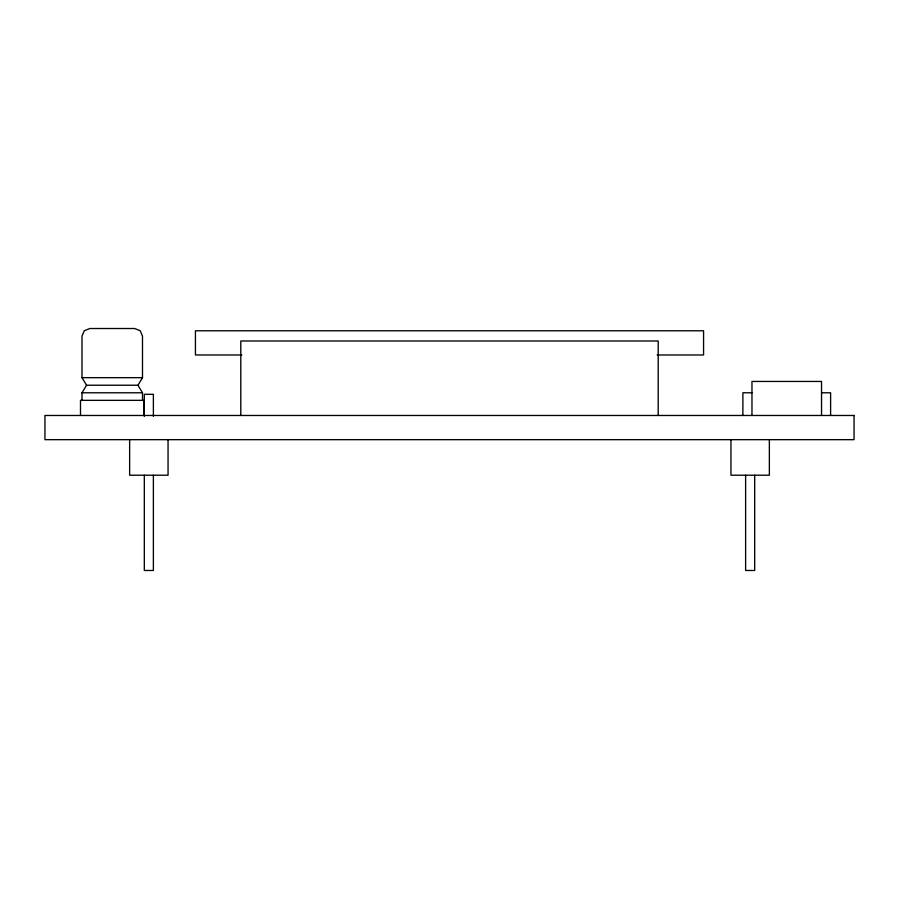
<?xml version="1.0" encoding="UTF-8"?>
<svg xmlns="http://www.w3.org/2000/svg" width="899" height="899" viewBox="0 0 899 899"><rect width="100%" height="100%" fill="white"/><g stroke="black" fill="none" stroke-linecap="round" stroke-linejoin="round"><path stroke-width="1.35" d="M82 400.347L82 392.784L86.54 385.222L137.963 385.222L142.492 377.659L142.492 336.08L140.199 330.731L134.67 328.517L89.833 328.517L84.292 330.731L82 336.08L82 377.659L86.54 385.222M241.831 354.981L195.431 354.981L195.431 330.787L703.569 330.787L703.569 354.981L657.169 354.981M82 377.659L142.492 377.659M82 392.784L142.492 392.784L142.492 400.347M751.969 392.784L742.889 392.784L742.889 415.473M821.54 392.784L830.609 392.784L830.609 415.473M137.963 385.222L142.492 392.784M821.54 415.473L821.54 381.446L751.969 381.446L751.969 415.473M769.364 439.667L769.364 475.211L730.943 475.211L730.943 439.667M754.688 475.211L754.688 570.483L745.619 570.483L745.619 475.211M658.203 415.473L658.203 340.991L240.797 340.991L240.797 415.473M168.057 439.667L168.057 475.211L129.636 475.211L129.636 439.667M153.381 416.293L153.381 394.301L144.312 394.301L144.312 416.293M153.381 475.211L153.381 570.483L144.312 570.483L144.312 475.211M144.009 415.473L144.009 400.347L80.494 400.347L80.494 415.473M854.05 415.473L44.95 415.473L44.95 439.667L854.05 439.667L854.05 415.473"/></g></svg>
